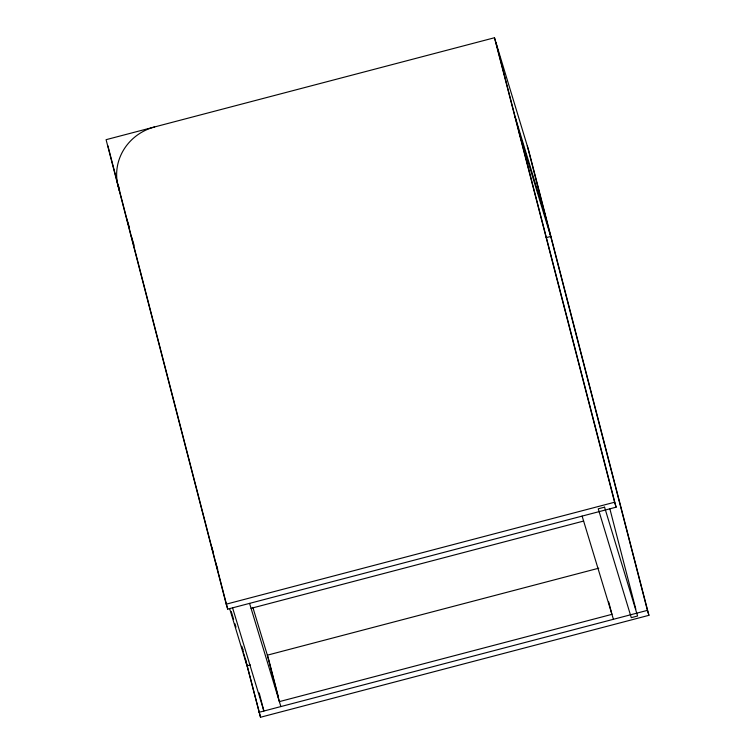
<?xml version="1.0" encoding="UTF-8"?>
<svg xmlns="http://www.w3.org/2000/svg" width="755" height="755" viewBox="0 0 755 755"><rect width="100%" height="100%" fill="white"/><g stroke="black" fill="none" stroke-linecap="round" stroke-linejoin="round"><path stroke-width="1.13" d="M243.931 653.934L260.522 717.25L648.913 615.316L528.783 150.83L494.478 37.75L106.087 139.684L226.217 604.17L227.717 609.115L616.099 507.181L495.978 42.695M546.158 237.655L550.706 236.457L519.402 133.276M226.217 604.17L614.598 502.235L616.099 507.181M251.066 608.332L583.615 521.054M598.772 568.194L267.355 655.17L279.369 701.622L611.928 614.344L608.7 601.877M250.434 664.957L247.008 665.853L229.652 608.653M259.022 712.305L647.413 610.37L648.913 615.316M515.193 117.016L546.507 220.196M582.114 516.099L613.428 619.289M252.859 607.407L268.856 660.125L278.529 697.507M249.565 603.387L280.869 706.567M126.812 218.95L129.53 227.925M131.351 236.324L134.079 245.3M232.568 607.841L263.882 711.031L259.191 692.901M211.494 546.412L213.203 552.018M231.238 611.465L233.616 619.317M234.984 623.8L236.004 627.169M241.789 646.233L242.808 649.593M215.703 562.673L217.742 569.402M527.283 145.885L647.413 610.37M494.478 37.75L614.598 502.235M609.861 508.794L635.814 609.153M245.469 659.049L260.522 717.25M242.497 648.394L243.412 651.933M107.889 145.772L227.717 609.115M154.633 126.944A50.198 47.971 -16.9 0 0 118.101 186.136L119.601 191.081A50.198 47.971 -16.9 0 1 119.139 189.127M118.941 188.137A50.198 47.971 -16.9 0 1 118.611 186.155M604.566 507.162L598.253 508.813L631.274 617.656L637.588 615.995L604.566 507.162"/></g></svg>
